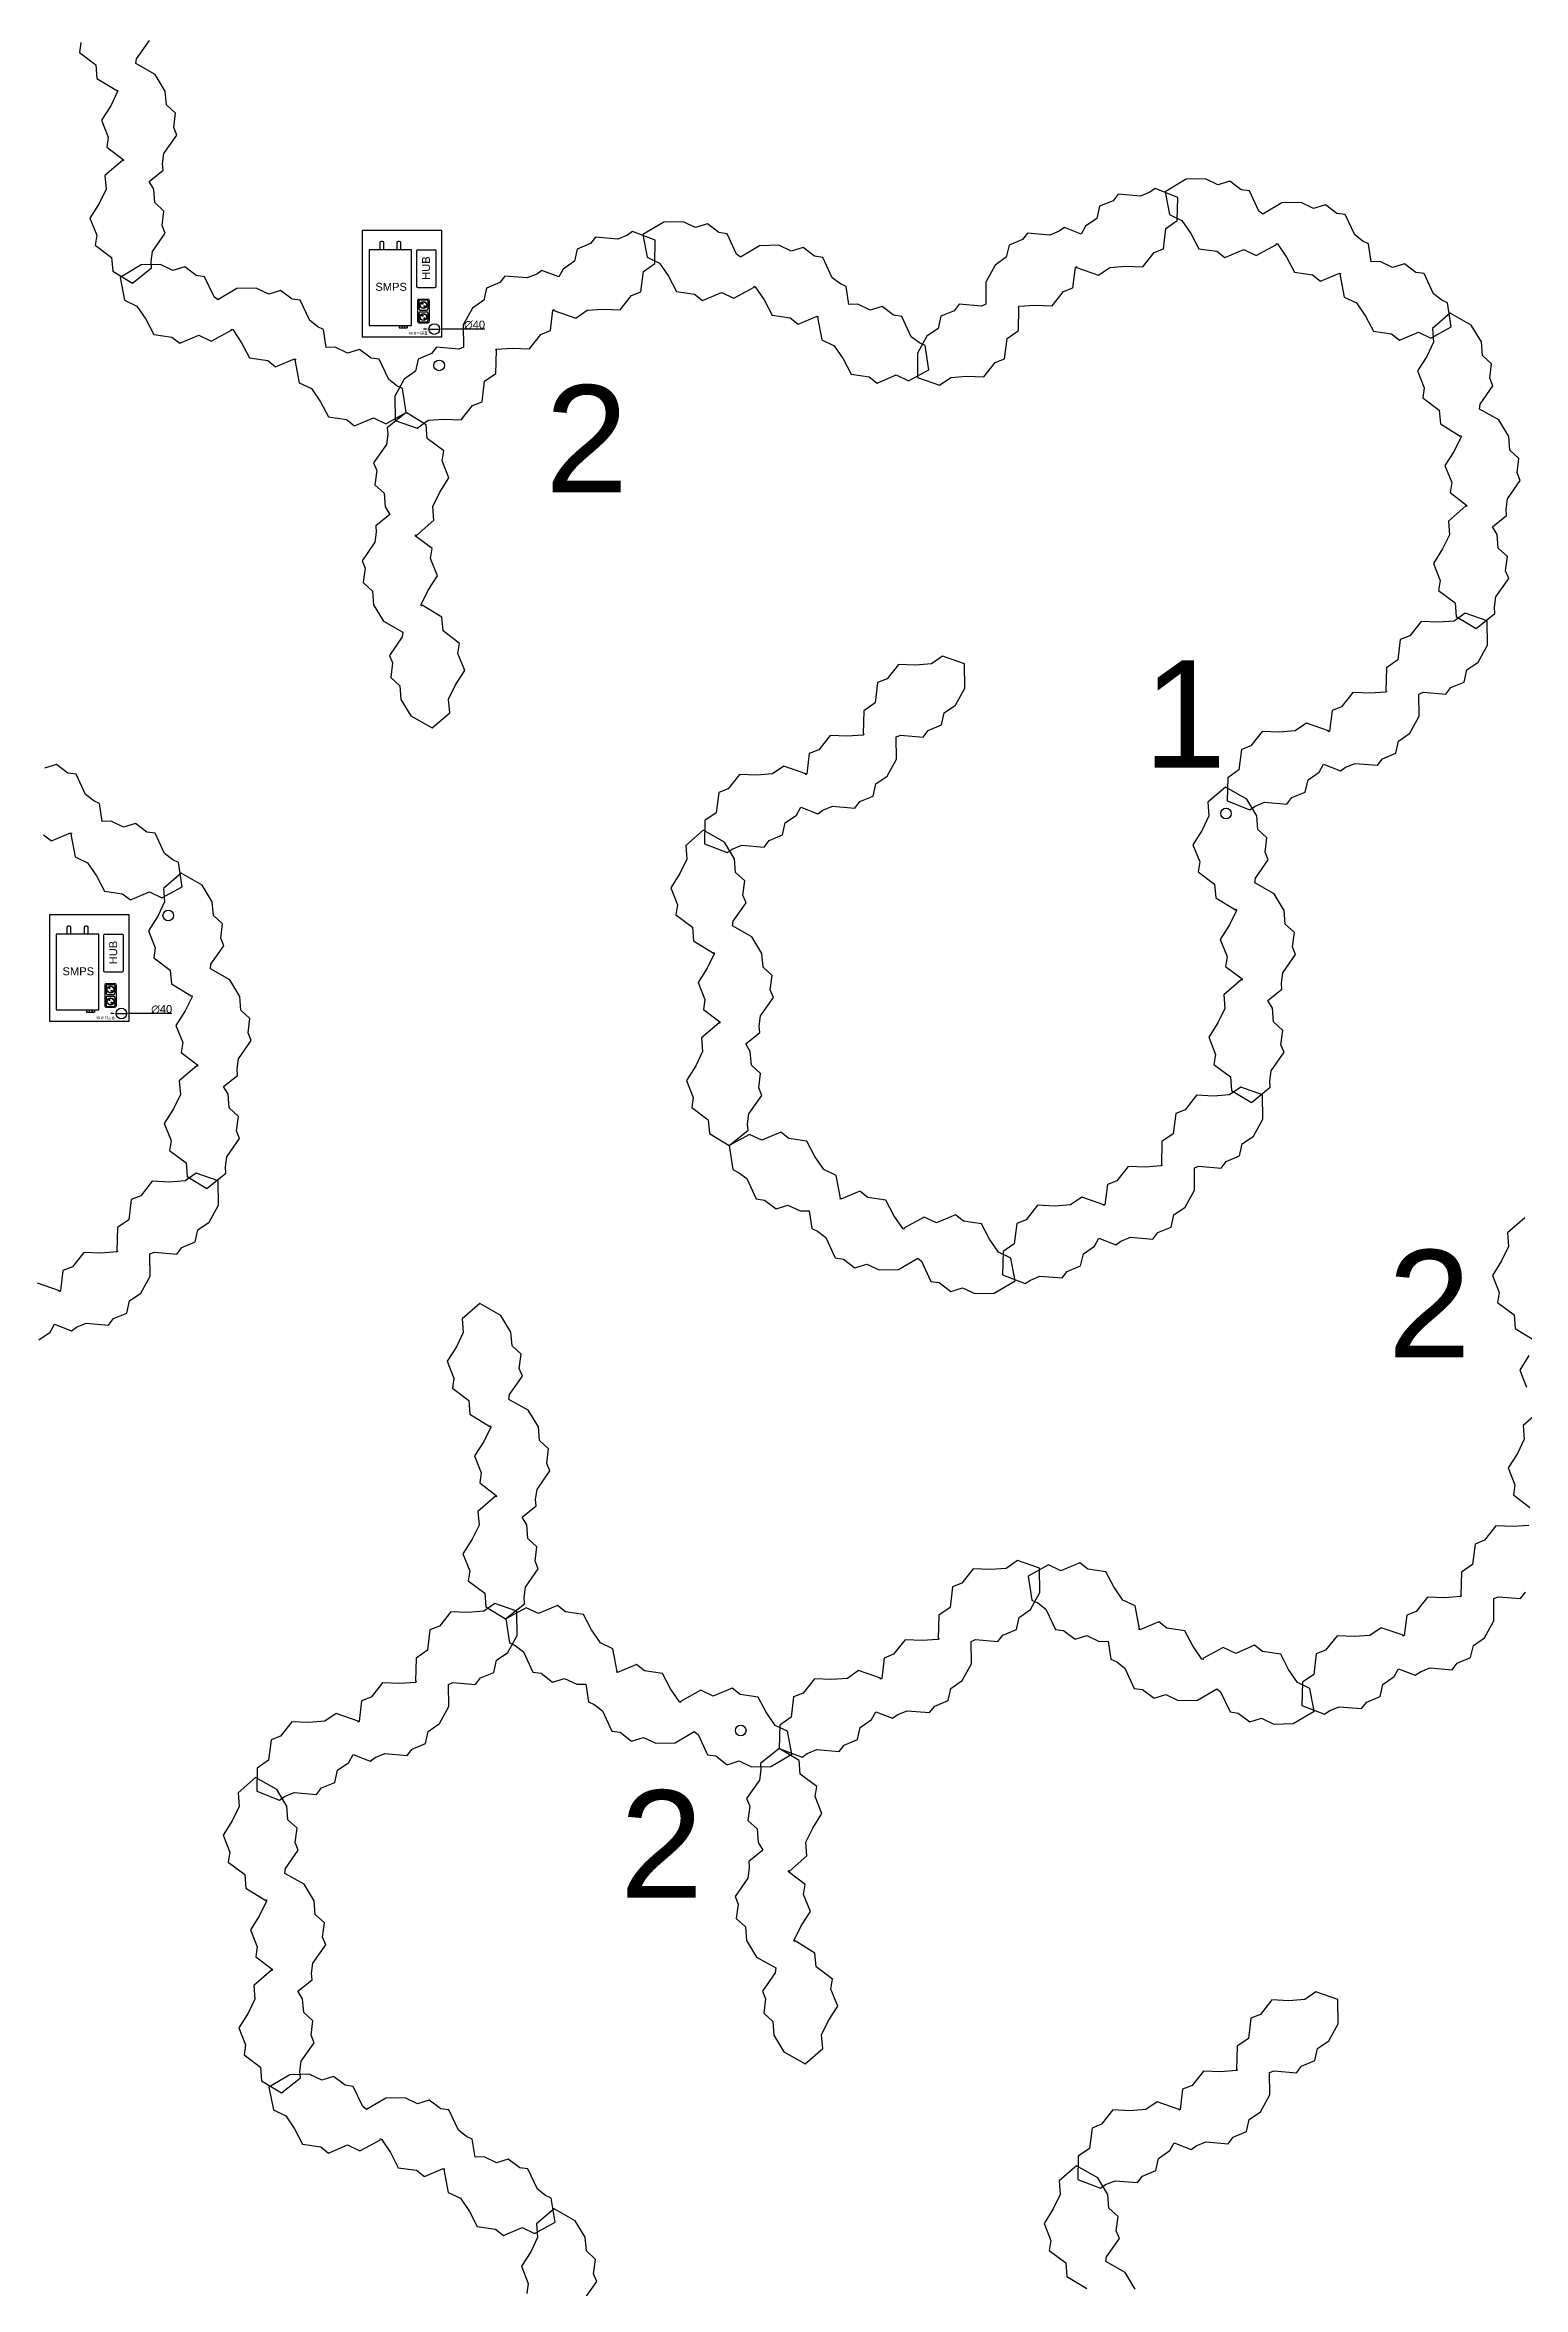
# Model space of a CAD drawing. Header units: millimetres. Extents: x -9372 to 300256, y -58520 to 166772.
# Drawn here: x 8180 to 13747, y 52110 to 60554 of the extents above; entities that cross this region are included whole.
import ezdxf

# ---------------------------------------------------------------- set-up
doc = ezdxf.new("R2010")
doc.units = ezdxf.units.MM
for name, color, linetype in [('Cont_02', 7, 'Continuous'), ('Cont_04', 7, 'Continuous'), ('Cont_05', 7, 'Continuous'), ('SMPS 박스', 7, 'Continuous'), ('타공홀', 1, 'Continuous')]:
    doc.layers.add(name, color=color, linetype=linetype)
doc.styles.get("Standard").update_dxf_attribs({"font": 'ARIAL.TTF'})
doc.dimstyles.new('ARTware', dxfattribs={"dimtxt": 30, "dimasz": 10, "dimexe": 1.25, "dimexo": 10, "dimtad": 1, "dimtxsty": 'Standard', "dimcen": 2.5, "dimclrt": 1, "dimadec": 0, "dimazin": 0, "dimtfac": 1, "dimtmove": 0, "dimatfit": 3, "dimfxl": 1, "dimarcsym": 0})

# ---------------------------------------------------------------- blocks, each defined once
blk = doc.blocks.new('*D6')
at = {"layer": 'Defpoints', "color": 0}
for p in [(-626.1, 14915.9), (-586.1, 14915.9)]:
    blk.add_point(p, dxfattribs=at)
at = {"layer": 'SMPS 박스', "color": 0, "lineweight": -2}
for p, q in [((-636.1, 14915.9), (-646.1, 14915.9)), ((-626.1, 14915.9), (-586.1, 14915.9)), ((-415.6, 14915.8), (-576.1, 14915.9))]:
    blk.add_line(p, q, dxfattribs=at)
at = {"layer": 'SMPS 박스', "color": 0}
for points in [[(-636.1, 14917.5), (-636.1, 14914.2), (-626.1, 14915.9)], [(-576.1, 14917.5), (-576.1, 14914.2), (-586.1, 14915.9)]]:
    blk.add_solid(points, dxfattribs=at)
at = {"layer": 'SMPS 박스', "color": 1, "insert": (-454.3, 14931.7), "char_height": 30, "attachment_point": 5, "rotation": 359.97452}
blk.add_mtext('∅40', dxfattribs=at)
blk = doc.blocks.new('SMPS 박스')
at = {"layer": 'SMPS 박스'}
for p, q in [((-673.286, 15209.107), (-673.286, 15077.259)), ((-668.286, 15214.107), (-603.459, 15214.107)), ((-598.459, 15077.259), (-598.459, 15209.107)), ((-668.286, 15072.259), (-603.459, 15072.259)), ((-668.588, 15023.482), (-668.588, 14944.543)), ((-663.588, 15028.482), (-630.403, 15028.482)), ((-663.588, 15020.482), (-663.588, 14992.013)), ((-663.588, 14976.013), (-663.588, 14947.543)), ((-658.588, 15025.482), (-635.403, 15025.482)), ((-658.588, 14987.013), (-635.403, 14987.013)), ((-658.588, 14981.013), (-635.403, 14981.013)), ((-630.403, 15020.482), (-630.403, 14992.013)), ((-630.403, 14976.013), (-630.403, 14947.543)), ((-625.403, 15023.482), (-625.403, 14944.543)), ((-737.842, 14929.539), (-737.842, 14920.447)), ((-737.842, 14929.539), (-707.842, 14929.539)), ((-737.842, 14920.447), (-707.842, 14920.447)), ((-727.842, 14929.539), (-727.842, 14920.447)), ((-717.842, 14929.539), (-717.842, 14920.447)), ((-707.842, 14929.539), (-707.842, 14920.447)), ((-663.588, 14939.543), (-630.403, 14939.543)), ((-658.588, 14942.543), (-635.403, 14942.543))]:
    blk.add_line(p, q, dxfattribs=at)
for points in [[(-877.107, 15287.055), (-877.107, 14887.055), (-577.107, 14887.055), (-577.107, 15287.055)], [(-851.49, 15214.539), (-851.49, 14929.539), (-691.49, 14929.539), (-691.49, 15214.539)]]:
    blk.add_lwpolyline(points, close=True, dxfattribs=at)
for points in [[(-804.954, 15246.593), (-802.478, 15246.593, -0.41421356), (-797.478, 15241.593), (-797.478, 15214.539), (-809.954, 15214.539), (-809.954, 15241.593, -0.41421356)], [(-737.724, 15246.593, -0.41421356), (-732.724, 15241.593), (-732.724, 15214.539), (-745.2, 15214.539), (-745.2, 15241.593, -0.41421356), (-740.2, 15246.593)]]:
    blk.add_lwpolyline(points, format="xyb", close=True, dxfattribs=at)
for centre, radius in [((-646.995, 15006.247), 13.266), ((-646.995, 14961.162), 13.266), ((-646.995, 15006.247), 12.266), ((-646.995, 14961.162), 12.266), ((-650.719, 15011.255), 2.279), ((-650.719, 14966.17), 2.279), ((-642.593, 15001.46), 2.279), ((-642.593, 14956.375), 2.279)]:
    blk.add_circle(centre, radius, dxfattribs=at)
at = {"layer": 'SMPS 박스', "color": 5}
blk.add_circle((-606.083, 14915.866), 20, dxfattribs=at)
at = {"layer": 'SMPS 박스'}
for centre, start, end in [((-668.286, 15209.107), 90, 180), ((-603.459, 15209.107), 0, 90), ((-668.286, 15077.259), 180, 270), ((-603.459, 15077.259), 270, 0), ((-663.588, 15023.482), 90, 180), ((-658.588, 15020.482), 90, 180), ((-658.588, 14992.013), 180, 270), ((-658.588, 14976.013), 90, 180), ((-658.588, 14947.543), 180, 270), ((-635.403, 15020.482), 0, 90), ((-635.403, 14992.013), 270, 0), ((-635.403, 14976.013), 0, 90), ((-635.403, 14947.543), 270, 0), ((-630.403, 15023.482), 0, 90), ((-663.588, 14944.543), 180, 270), ((-630.403, 14944.543), 270, 0)]:
    blk.add_arc(centre, 5, start, end, dxfattribs=at)
at = {"layer": 'SMPS 박스', "insert": (-652.063, 15101.222), "char_height": 30, "width": 7.09247, "attachment_point": 1, "rotation": 90}
blk.add_mtext('HUB', dxfattribs=at)
at = {"layer": 'SMPS 박스', "attachment_point": 1}
for s, insert, char_height, width in [('SMPS', (-827.79, 15089.919), 30, 7.09247), ('L', (-733.529, 14926.015), 2.5, 7.09247), ('N', (-723.529, 14926.015), 2.5, 7.09247), ('FG', (-714.981, 14926.015), 2.5, 7.09247), ('{\\C5;40 \\fISOCPEUR|b0|i0|c0|p34;%%C\\fArial|b0|i0|c0|p34; \\fGulim|b0|i0|c129|p50;타공홀}', (-702.386, 14904.943), 10, 131.77072)]:
    blk.add_mtext(s, dxfattribs=dict(at, insert=insert, char_height=char_height, width=width))
at = {"layer": 'SMPS 박스'}
dim = blk.add_diameter_dim_2p(p1=(-626.083, 14915.875), p2=(-586.083, 14915.857), dimstyle='ARTware', dxfattribs=at)
dim.commit()
dim.dimension.update_dxf_attribs({"geometry": '*D6', "text_midpoint": (-454.277, 14915.798), "dimtype": 131})

msp = doc.modelspace()

# ---------------------------------------------------------------- linework, layer by layer
at = {"layer": 'Cont_02', "color": 15}
for points in [[(9780, 54807.2), (9774.3, 54769.5), (9836.2, 54722.9), (9840.4, 54671.5), (9915.1, 54625.9), (9986.4, 54683.5), (9984.5, 54707.1), (9989.7, 54745.5), (10038, 54814.8), (10026.2, 54843.5), (10033.2, 54897.6), (9998.9, 54929.3), (9994.7, 54980.7), (9977.2, 55009.5), (10030.1, 55052.1), (10028.2, 55075.8), (10033.3, 55114.1), (10081.7, 55183.5), (10069.9, 55212.1), (10076.9, 55266.3), (10042.5, 55297.9), (10038.3, 55349.3), (10000.6, 55411.7), (9927.7, 55453), (9930.1, 55470.7), (9978.5, 55540.1), (9966.7, 55568.7), (9973.7, 55622.9), (9939.3, 55654.5), (9935.1, 55705.9), (9897.4, 55768.3), (9817.6, 55813.5), (9751.3, 55756.3), (9755.6, 55705), (9729.6, 55651.1), (9694.9, 55596.5), (9720.4, 55532.5), (9714.7, 55494.7), (9776.6, 55448.1), (9780.9, 55396.7), (9855.5, 55351.1), (9858.3, 55353.4), (9858.8, 55348.4), (9832.8, 55294.5), (9798.1, 55240), (9823.6, 55175.9), (9817.9, 55138.1), (9879.8, 55091.5), (9880.3, 55086.5), (9877.1, 55088.3), (9810.9, 55031.1), (9815.1, 54979.7), (9789.1, 54925.9), (9754.4, 54871.3)], [(10140.4, 54652.8), (10110.6, 54676.6), (10039.2, 54646.3), (9992.6, 54668.4), (9915.8, 54626.5), (9930, 54535.9), (9951.4, 54525.7), (9982.1, 54502.1), (10018, 54425.6), (10048.7, 54421.4), (10092.1, 54388.3), (10136.6, 54402.2), (10183.2, 54380.2), (10216.9, 54380.9), (10227.4, 54313.8), (10248.9, 54303.6), (10279.5, 54280), (10315.4, 54203.4), (10346.1, 54199.3), (10389.5, 54166.2), (10434.1, 54180.1), (10480.7, 54158.1), (10553.6, 54159.5), (10625.7, 54202), (10639.9, 54191.1), (10675.8, 54114.5), (10706.5, 54110.4), (10749.9, 54077.3), (10794.5, 54091.2), (10841.1, 54069.1), (10914, 54070.6), (10993.1, 54117.1), (10976.7, 54203.1), (10930.1, 54225.1), (10896.4, 54274.5), (10866.5, 54331.8), (10798.3, 54341.8), (10768.4, 54365.6), (10697.1, 54335.3), (10650.5, 54357.3), (10573.7, 54315.5), (10574.2, 54311.9), (10569.7, 54314), (10536, 54363.4), (10506.1, 54420.8), (10437.8, 54430.7), (10408, 54454.5), (10336.7, 54424.2), (10332.1, 54426.4), (10335.2, 54428.2), (10318.8, 54514.1), (10272.2, 54536.2), (10238.6, 54585.6), (10208.7, 54642.9)], [(11080.8, 53957.4), (11086.5, 53995.2), (11024.6, 54041.8), (11020.4, 54093.2), (10945.7, 54138.8), (10874.3, 54081.2), (10876.3, 54057.6), (10871.1, 54019.2), (10822.8, 53949.8), (10834.5, 53921.2), (10827.5, 53867.1), (10861.9, 53835.4), (10866.1, 53784), (10883.5, 53755.2), (10830.7, 53712.6), (10832.6, 53688.9), (10827.5, 53650.5), (10779.1, 53581.2), (10790.9, 53552.6), (10783.9, 53498.4), (10818.2, 53466.8), (10822.4, 53415.4), (10860.2, 53352.9), (10933, 53311.7), (10930.7, 53294), (10882.3, 53224.6), (10894.1, 53196), (10887.1, 53141.8), (10921.4, 53110.2), (10925.6, 53058.8), (10963.4, 52996.4), (11043.2, 52951.2), (11109.4, 53008.3), (11105.2, 53059.7), (11131.2, 53113.6), (11165.9, 53168.1), (11140.4, 53232.2), (11146, 53270), (11084.1, 53316.6), (11079.9, 53368), (11005.3, 53413.6), (11002.4, 53411.3), (11002, 53416.3), (11028, 53470.2), (11062.7, 53524.7), (11037.2, 53588.8), (11042.8, 53626.5), (10980.9, 53673.2), (10980.5, 53678.2), (10983.7, 53676.4), (11049.9, 53733.6), (11045.7, 53784.9), (11071.6, 53838.8), (11106.3, 53893.4)]]:
    msp.add_lwpolyline(points, close=True, dxfattribs=at)
at = {"layer": 'Cont_02', "color": 16}
msp.add_lwpolyline([(13768.5, 54978), (13708.9, 54973.6), (13644.2, 54976.4), (13601.5, 54922.2), (13566, 54908.3), (13556.6, 54831.3), (13514.2, 54802), (13512, 54714.6), (13515.4, 54713.3), (13511.3, 54710.4), (13451.6, 54705.9), (13387, 54708.7), (13344.3, 54654.6), (13308.8, 54640.6), (13299.3, 54563.7), (13295.2, 54560.8), (13295.2, 54564.4), (13212.6, 54593.2), (13170.2, 54563.9), (13110.6, 54559.4), (13046, 54562.2), (13003.2, 54508.1), (12967.7, 54494.1), (12958.3, 54417.2), (12915.9, 54387.8), (12913.7, 54300.4), (12999.3, 54267.3), (13018.8, 54280.8), (13054.6, 54295.6), (13138.8, 54288.4), (13157.8, 54312.9), (13208.1, 54333.9), (13218.4, 54379.5), (13260.8, 54408.8), (13277, 54438.3), (13340.4, 54413.9), (13359.9, 54427.4), (13395.7, 54442.1), (13479.9, 54434.9), (13498.8, 54459.4), (13549.2, 54480.4), (13559.5, 54526), (13601.8, 54555.3), (13637, 54619.2), (13636.3, 54702.9), (13652.9, 54709.8), (13737.1, 54702.6), (13756, 54727.1)], dxfattribs=at)
for points in [[(11035.3, 54346.4), (10999.7, 54332.5), (10990.3, 54255.6), (10947.9, 54226.2), (10945.8, 54138.8), (11031.3, 54105.7), (11050.8, 54119.2), (11086.6, 54134), (11170.9, 54126.8), (11189.8, 54151.3), (11240.2, 54172.3), (11250.4, 54217.9), (11292.8, 54247.2), (11309, 54276.7), (11372.4, 54252.3), (11391.9, 54265.8), (11427.7, 54280.5), (11511.9, 54273.3), (11530.9, 54297.8), (11581.2, 54318.8), (11591.5, 54364.4), (11633.9, 54393.7), (11669.1, 54457.6), (11668.3, 54541.3), (11684.9, 54548.2), (11769.2, 54541), (11788.1, 54565.5), (11838.5, 54586.5), (11848.7, 54632.1), (11891.1, 54661.4), (11926.3, 54725.3), (11925.5, 54817), (11842.9, 54845.8), (11800.5, 54816.4), (11740.9, 54812), (11676.3, 54814.8), (11633.5, 54760.6), (11598, 54746.7), (11588.6, 54669.7), (11546.2, 54640.4), (11544, 54553), (11547.4, 54551.6), (11543.3, 54548.8), (11483.7, 54544.3), (11419.1, 54547.1), (11376.3, 54493), (11340.8, 54479), (11331.4, 54402.1), (11327.2, 54399.2), (11327.2, 54402.8), (11244.6, 54431.6), (11202.2, 54402.3), (11142.6, 54397.8), (11078, 54400.6)], [(12107.7, 54814), (12077.9, 54837.8), (12006.5, 54807.5), (11959.9, 54829.5), (11883.1, 54787.7), (11897.3, 54697.1), (11918.7, 54686.9), (11949.4, 54663.3), (11985.3, 54586.7), (12016, 54582.6), (12059.4, 54549.5), (12103.9, 54563.4), (12150.5, 54541.4), (12184.2, 54542), (12194.7, 54474.9), (12216.2, 54464.8), (12246.8, 54441.1), (12282.7, 54364.6), (12313.4, 54360.5), (12356.8, 54327.4), (12401.4, 54341.3), (12448, 54319.2), (12520.9, 54320.7), (12593, 54363.2), (12607.2, 54352.2), (12643.1, 54275.7), (12673.8, 54271.6), (12717.2, 54238.4), (12761.8, 54252.3), (12808.4, 54230.3), (12881.3, 54231.8), (12960.4, 54278.3), (12944, 54364.2), (12897.4, 54386.3), (12863.7, 54435.7), (12833.8, 54493), (12765.5, 54503), (12735.7, 54526.8), (12664.4, 54496.5), (12617.8, 54518.5), (12540.9, 54476.6), (12541.5, 54473), (12536.9, 54475.2), (12503.3, 54524.6), (12473.4, 54581.9), (12405.1, 54591.9), (12375.3, 54615.7), (12303.9, 54585.4), (12299.4, 54587.5), (12302.5, 54589.4), (12286.1, 54675.3), (12239.5, 54697.3), (12205.9, 54746.7), (12176, 54804.1)]]:
    msp.add_lwpolyline(points, close=True, dxfattribs=at)
at = {"layer": 'Cont_02', "color": 14}
for points in [[(9067.2, 54184.9), (9031.7, 54170.9), (9022.2, 54094), (8979.9, 54064.6), (8977.7, 53977.2), (9063.3, 53944.2), (9082.8, 53957.7), (9118.6, 53972.4), (9202.8, 53965.2), (9221.7, 53989.7), (9272.1, 54010.7), (9282.4, 54056.3), (9324.8, 54085.6), (9341, 54115.1), (9404.4, 54090.7), (9423.9, 54104.2), (9459.7, 54118.9), (9543.9, 54111.7), (9562.8, 54136.2), (9613.2, 54157.2), (9623.4, 54202.8), (9665.8, 54232.1), (9701, 54296.1), (9700.3, 54379.8), (9716.9, 54386.6), (9801.1, 54379.4), (9820, 54403.9), (9870.4, 54424.9), (9880.7, 54470.5), (9923, 54499.8), (9958.2, 54563.7), (9957.4, 54655.4), (9874.8, 54684.2), (9832.5, 54654.9), (9772.8, 54650.4), (9708.2, 54653.2), (9665.5, 54599), (9630, 54585.1), (9620.5, 54508.2), (9578.2, 54478.8), (9576, 54391.4), (9579.4, 54390.1), (9575.2, 54387.2), (9515.6, 54382.8), (9451, 54385.5), (9408.3, 54331.4), (9372.8, 54317.4), (9363.3, 54240.5), (9359.2, 54237.6), (9359.2, 54241.3), (9276.5, 54270), (9234.2, 54240.7), (9174.5, 54236.2), (9109.9, 54239)], [(8935.9, 53022.3), (8930.2, 52984.6), (8992.1, 52937.9), (8996.3, 52886.6), (9071, 52841), (9142.4, 52898.5), (9140.4, 52922.2), (9145.6, 52960.6), (9193.9, 53029.9), (9182.2, 53058.6), (9189.2, 53112.7), (9154.8, 53144.4), (9150.6, 53195.7), (9133.2, 53224.6), (9186, 53267.2), (9184.1, 53290.8), (9189.2, 53329.2), (9237.6, 53398.6), (9225.8, 53427.2), (9232.8, 53481.3), (9198.5, 53513), (9194.3, 53564.4), (9156.5, 53626.8), (9083.7, 53668), (9086.1, 53685.8), (9134.4, 53755.1), (9122.6, 53783.8), (9129.6, 53837.9), (9095.3, 53869.6), (9091.1, 53921), (9053.3, 53983.4), (8973.5, 54028.6), (8907.3, 53971.4), (8911.5, 53920), (8885.5, 53866.2), (8850.8, 53811.6), (8876.4, 53747.5), (8870.7, 53709.8), (8932.6, 53663.2), (8936.8, 53611.8), (9011.5, 53566.2), (9014.3, 53568.5), (9014.7, 53563.4), (8988.7, 53509.6), (8954, 53455), (8979.6, 53391), (8973.9, 53353.2), (9035.8, 53306.6), (9036.2, 53301.6), (9033, 53303.3), (8966.8, 53246.2), (8971, 53194.8), (8945.1, 53141), (8910.4, 53086.4)], [(9876.6, 52327.6), (9906.5, 52303.8), (9977.8, 52334.1), (10024.4, 52312), (10101.2, 52353.9), (10087, 52444.5), (10065.6, 52454.7), (10034.9, 52478.3), (9999.1, 52554.9), (9968.4, 52559), (9925, 52592.1), (9880.4, 52578.2), (9833.8, 52600.2), (9800.1, 52599.6), (9789.6, 52666.6), (9768.2, 52676.8), (9737.5, 52700.4), (9701.6, 52777), (9670.9, 52781.1), (9627.5, 52814.2), (9583, 52800.3), (9536.4, 52822.4), (9463.4, 52820.9), (9391.3, 52778.4), (9377.1, 52789.4), (9341.2, 52865.9), (9310.5, 52870), (9267.1, 52903.1), (9222.5, 52889.2), (9175.9, 52911.3), (9103, 52909.8), (9024, 52863.3), (9040.4, 52777.3), (9087, 52755.3), (9120.6, 52705.9), (9150.5, 52648.6), (9218.8, 52638.6), (9248.6, 52614.8), (9320, 52645.1), (9366.6, 52623.1), (9443.4, 52665), (9442.8, 52668.5), (9447.4, 52666.4), (9481, 52617), (9510.9, 52559.6), (9579.2, 52549.7), (9609, 52525.9), (9680.4, 52556.2), (9684.9, 52554.1), (9681.8, 52552.2), (9698.2, 52466.3), (9744.8, 52444.3), (9778.5, 52394.8), (9808.4, 52337.5)]]:
    msp.add_lwpolyline(points, close=True, dxfattribs=at)
at = {"layer": 'Cont_02', "color": 13}
msp.add_lwpolyline([(12159.1, 52722.9), (12123.6, 52708.9), (12114.2, 52632), (12071.8, 52602.7), (12069.6, 52515.2), (12155.2, 52482.2), (12174.7, 52495.7), (12210.5, 52510.4), (12294.8, 52503.2), (12313.7, 52527.8), (12364.1, 52548.8), (12374.3, 52594.3), (12416.7, 52623.7), (12432.9, 52653.2), (12496.3, 52628.7), (12515.8, 52642.2), (12551.6, 52656.9), (12635.8, 52649.7), (12654.7, 52674.3), (12705.1, 52695.3), (12715.4, 52740.8), (12757.8, 52770.2), (12793, 52834.1), (12792.2, 52917.8), (12808.8, 52924.6), (12893, 52917.4), (12912, 52941.9), (12962.3, 52962.9), (12972.6, 53008.5), (13015, 53037.9), (13050.2, 53101.8), (13049.4, 53193.5), (12966.8, 53222.2), (12924.4, 53192.9), (12864.8, 53188.5), (12800.2, 53191.2), (12757.4, 53137.1), (12721.9, 53123.1), (12712.5, 53046.2), (12670.1, 53016.9), (12667.9, 52929.4), (12671.3, 52928.1), (12667.2, 52925.2), (12607.6, 52920.8), (12543, 52923.6), (12500.2, 52869.4), (12464.7, 52855.5), (12455.3, 52778.5), (12451.1, 52775.7), (12451.1, 52779.3), (12368.5, 52808.1), (12326.1, 52778.7), (12266.5, 52774.3), (12201.9, 52777)], close=True, dxfattribs=at)
msp.add_lwpolyline([(12286.2, 52102.4), (12248.4, 52164.9), (12175.6, 52206.1), (12178, 52223.9), (12226.3, 52293.2), (12214.5, 52321.8), (12221.5, 52376), (12187.2, 52407.6), (12183, 52459), (12145.2, 52521.5), (12065.4, 52566.6), (11999.2, 52509.5), (12003.4, 52458.1), (11977.4, 52404.2), (11942.7, 52349.7), (11968.3, 52285.6), (11962.6, 52247.9), (12024.5, 52201.2), (12028.7, 52149.8), (12103.4, 52104.2)], dxfattribs=at)
at = {"layer": 'Cont_02', "color": 14}
msp.add_lwpolyline([(10210, 52062.3), (10258.3, 52131.6), (10246.6, 52160.2), (10253.6, 52214.4), (10219.2, 52246), (10215, 52297.4), (10177.3, 52359.9), (10097.4, 52405), (10031.2, 52347.9), (10035.4, 52296.5), (10009.5, 52242.6), (9974.8, 52188.1), (10000.3, 52124), (9994.6, 52086.3)], dxfattribs=at)
at = {"layer": 'Cont_04', "color": 29}
msp.add_lwpolyline([(8315.7, 60562.8), (8310.1, 60525.1), (8372, 60478.5), (8376.2, 60427.1), (8450.8, 60381.5), (8453.7, 60383.8), (8454.1, 60378.8), (8428.1, 60324.9), (8393.4, 60270.3), (8418.9, 60206.3), (8413.3, 60168.5), (8475.2, 60121.9), (8475.6, 60116.9), (8472.4, 60118.6), (8406.2, 60061.5), (8410.4, 60010.1), (8384.5, 59956.3), (8349.8, 59901.7), (8375.3, 59837.6), (8369.6, 59799.9), (8431.5, 59753.2), (8435.7, 59701.9), (8510.4, 59656.3), (8581.8, 59713.9), (8579.8, 59737.5), (8585, 59775.9), (8633.3, 59845.2), (8621.6, 59873.9), (8628.5, 59928), (8594.2, 59959.7), (8590, 60011), (8572.6, 60039.9), (8625.4, 60082.5), (8623.5, 60106.1), (8628.6, 60144.5), (8677, 60213.9), (8665.2, 60242.5), (8672.2, 60296.7), (8637.9, 60328.3), (8633.6, 60379.7), (8595.9, 60442.1), (8523.1, 60483.3), (8525.4, 60501.1), (8573.8, 60570.5)], dxfattribs=at)
at = {"layer": 'Cont_04', "color": 28}
for points in [[(13251.6, 59465.3), (13281.4, 59441.5), (13352.8, 59471.8), (13399.4, 59449.8), (13476.2, 59491.7), (13462, 59582.3), (13440.5, 59592.4), (13409.9, 59616.1), (13374, 59692.6), (13343.3, 59696.7), (13299.9, 59729.8), (13255.3, 59715.9), (13208.7, 59738), (13175.1, 59737.3), (13164.6, 59804.4), (13143.1, 59814.5), (13112.5, 59838.2), (13076.6, 59914.7), (13045.9, 59918.9), (13002.5, 59952), (12957.9, 59938.1), (12911.3, 59960.1), (12838.4, 59958.6), (12766.2, 59916.2), (12752, 59927.1), (12716.2, 60003.6), (12685.5, 60007.8), (12642.1, 60040.9), (12597.5, 60027), (12550.9, 60049), (12477.9, 60047.6), (12398.9, 60001), (12415.3, 59915.1), (12461.9, 59893), (12495.6, 59843.6), (12525.5, 59786.3), (12593.7, 59776.4), (12623.6, 59752.6), (12694.9, 59782.9), (12741.5, 59760.8), (12818.3, 59802.7), (12817.8, 59806.3), (12822.3, 59804.1), (12856, 59754.7), (12885.9, 59697.4), (12954.1, 59687.5), (12984, 59663.7), (13055.3, 59694), (13059.9, 59691.8), (13056.8, 59690), (13073.2, 59604), (13119.8, 59582), (13153.4, 59532.6), (13183.3, 59475.3)], [(12356.9, 59771.8), (12392.4, 59785.7), (12401.8, 59862.7), (12444.2, 59892), (12446.4, 59979.4), (12360.8, 60012.5), (12341.3, 59999), (12305.5, 59984.2), (12221.3, 59991.4), (12202.4, 59966.9), (12152, 59945.9), (12141.7, 59900.3), (12099.3, 59871), (12083.1, 59841.5), (12019.7, 59866), (12000.2, 59852.5), (11964.4, 59837.7), (11880.2, 59844.9), (11861.3, 59820.4), (11810.9, 59799.4), (11800.6, 59753.8), (11758.3, 59724.5), (11723.1, 59660.6), (11723.8, 59576.9), (11707.2, 59570.1), (11623, 59577.3), (11604.1, 59552.7), (11553.7, 59531.7), (11543.4, 59486.2), (11501.1, 59456.8), (11465.9, 59392.9), (11466.6, 59301.2), (11549.3, 59272.4), (11591.6, 59301.8), (11651.3, 59306.2), (11715.9, 59303.5), (11758.6, 59357.6), (11794.1, 59371.5), (11803.6, 59448.5), (11845.9, 59477.8), (11848.1, 59565.3), (11844.7, 59566.6), (11848.9, 59569.4), (11908.5, 59573.9), (11973.1, 59571.1), (12015.8, 59625.3), (12051.3, 59639.2), (12060.8, 59716.1), (12064.9, 59719), (12064.9, 59715.4), (12147.6, 59686.6), (12189.9, 59716), (12249.6, 59720.4), (12314.2, 59717.6)], [(11284.4, 59304.2), (11314.3, 59280.4), (11385.6, 59310.7), (11432.2, 59288.7), (11509, 59330.5), (11494.9, 59421.2), (11473.4, 59431.3), (11442.7, 59454.9), (11406.9, 59531.5), (11376.2, 59535.6), (11332.8, 59568.7), (11288.2, 59554.8), (11241.6, 59576.9), (11207.9, 59576.2), (11197.4, 59643.3), (11176, 59653.4), (11145.3, 59677.1), (11109.4, 59753.6), (11078.7, 59757.7), (11035.4, 59790.9), (10990.8, 59777), (10944.2, 59799), (10871.2, 59797.5), (10799.1, 59755), (10784.9, 59766), (10749, 59842.5), (10718.3, 59846.7), (10674.9, 59879.8), (10630.4, 59865.9), (10583.8, 59887.9), (10510.8, 59886.4), (10431.8, 59839.9), (10448.2, 59754), (10494.8, 59731.9), (10528.4, 59682.5), (10558.3, 59625.2), (10626.6, 59615.3), (10656.4, 59591.5), (10727.8, 59621.8), (10774.4, 59599.7), (10851.2, 59641.6), (10850.6, 59645.2), (10855.2, 59643), (10888.8, 59593.6), (10918.8, 59536.3), (10987, 59526.3), (11016.8, 59502.5), (11088.2, 59532.8), (11092.7, 59530.7), (11089.6, 59528.8), (11106, 59442.9), (11152.6, 59420.9), (11186.3, 59371.5), (11216.2, 59314.1)], [(10389.1, 59610.2), (10424.6, 59624.1), (10434, 59701), (10476.4, 59730.4), (10478.6, 59817.8), (10393, 59850.9), (10373.5, 59837.4), (10337.7, 59822.6), (10253.5, 59829.8), (10234.5, 59805.3), (10184.2, 59784.3), (10173.9, 59738.7), (10131.5, 59709.4), (10115.3, 59679.9), (10051.9, 59704.3), (10032.4, 59690.8), (9996.6, 59676.1), (9912.4, 59683.3), (9893.5, 59658.8), (9843.1, 59637.8), (9832.8, 59592.2), (9790.4, 59562.9), (9755.2, 59499), (9756, 59415.3), (9739.4, 59408.4), (9655.2, 59415.6), (9636.2, 59391.1), (9585.9, 59370.1), (9575.6, 59324.5), (9533.2, 59295.2), (9498, 59231.3), (9498.8, 59139.6), (9581.4, 59110.8), (9623.8, 59140.2), (9683.4, 59144.6), (9748, 59141.8), (9790.8, 59196), (9826.3, 59209.9), (9835.7, 59286.9), (9878.1, 59316.2), (9880.3, 59403.6), (9876.9, 59405), (9881, 59407.8), (9940.6, 59412.3), (10005.3, 59409.5), (10048, 59463.6), (10083.5, 59477.6), (10092.9, 59554.5), (10097.1, 59557.4), (10097.1, 59553.8), (10179.7, 59525), (10222.1, 59554.3), (10281.7, 59558.8), (10346.3, 59556)], [(13434.4, 58536.8), (13428.7, 58499), (13490.6, 58452.4), (13494.8, 58401), (13569.5, 58355.4), (13640.8, 58413), (13638.9, 58436.7), (13644.1, 58475), (13692.4, 58544.4), (13680.6, 58573), (13687.6, 58627.2), (13653.3, 58658.8), (13649.1, 58710.2), (13631.6, 58739), (13684.5, 58781.7), (13682.6, 58805.3), (13687.7, 58843.7), (13736.1, 58913), (13724.3, 58941.7), (13731.3, 58995.8), (13696.9, 59027.5), (13692.7, 59078.8), (13655, 59141.3), (13582.1, 59182.5), (13584.5, 59200.3), (13632.9, 59269.6), (13621.1, 59298.2), (13628.1, 59352.4), (13593.7, 59384), (13589.5, 59435.4), (13551.8, 59497.9), (13471.9, 59543), (13405.7, 59485.9), (13409.9, 59434.5), (13384, 59380.6), (13349.3, 59326.1), (13374.8, 59262), (13369.1, 59224.3), (13431, 59177.6), (13435.3, 59126.2), (13509.9, 59080.7), (13512.7, 59082.9), (13513.1, 59077.9), (13487.2, 59024.1), (13452.5, 58969.5), (13478, 58905.4), (13472.3, 58867.7), (13534.2, 58821), (13534.7, 58816), (13531.5, 58817.8), (13465.3, 58760.6), (13469.5, 58709.3), (13443.5, 58655.4), (13408.8, 58600.8)], [(9676.1, 58987.6), (9681.8, 59025.4), (9619.9, 59072), (9615.7, 59123.4), (9541, 59169), (9469.6, 59111.4), (9471.6, 59087.7), (9466.4, 59049.4), (9418.1, 58980), (9429.9, 58951.4), (9422.9, 58897.2), (9457.2, 58865.6), (9461.4, 58814.2), (9478.8, 58785.4), (9426, 58742.7), (9427.9, 58719.1), (9422.8, 58680.7), (9374.4, 58611.4), (9386.2, 58582.7), (9379.2, 58528.6), (9413.6, 58496.9), (9417.8, 58445.5), (9455.5, 58383.1), (9528.4, 58341.9), (9526, 58324.1), (9477.6, 58254.8), (9489.4, 58226.1), (9482.4, 58172), (9516.8, 58140.3), (9521, 58089), (9558.7, 58026.5), (9638.5, 57981.4), (9704.8, 58038.5), (9700.5, 58089.9), (9726.5, 58143.7), (9761.2, 58198.3), (9735.7, 58262.4), (9741.4, 58300.1), (9679.5, 58346.8), (9675.2, 58398.1), (9600.6, 58443.7), (9597.8, 58441.5), (9597.3, 58446.5), (9623.3, 58500.3), (9658, 58554.9), (9632.5, 58619), (9638.2, 58656.7), (9576.3, 58703.3), (9575.8, 58708.4), (9579, 58706.6), (9645.2, 58763.7), (9641, 58815.1), (9667, 58869), (9701.7, 58923.5)], [(12721.6, 57914.2), (12686.1, 57900.2), (12676.6, 57823.3), (12634.3, 57794), (12632.1, 57706.5), (12717.7, 57673.5), (12737.2, 57687), (12773, 57701.7), (12857.2, 57694.5), (12876.1, 57719), (12926.5, 57740.1), (12936.8, 57785.6), (12979.1, 57815), (12995.4, 57844.5), (13058.7, 57820), (13078.2, 57833.5), (13114.1, 57848.2), (13198.3, 57841), (13217.2, 57865.6), (13267.6, 57886.6), (13277.8, 57932.1), (13320.2, 57961.5), (13355.4, 58025.4), (13354.7, 58109.1), (13371.3, 58115.9), (13455.5, 58108.7), (13474.4, 58133.2), (13524.8, 58154.2), (13535.1, 58199.8), (13577.4, 58229.1), (13612.6, 58293.1), (13611.8, 58384.8), (13529.2, 58413.5), (13486.8, 58384.2), (13427.2, 58379.8), (13362.6, 58382.5), (13319.9, 58328.4), (13284.4, 58314.4), (13274.9, 58237.5), (13232.6, 58208.2), (13230.4, 58120.7), (13233.8, 58119.4), (13229.6, 58116.5), (13170, 58112.1), (13105.4, 58114.9), (13062.7, 58060.7), (13027.2, 58046.8), (13017.7, 57969.8), (13013.6, 57967), (13013.5, 57970.6), (12930.9, 57999.4), (12888.6, 57970), (12828.9, 57965.6), (12764.3, 57968.3)]]:
    msp.add_lwpolyline(points, close=True, dxfattribs=at)
at = {"layer": 'Cont_04', "color": 29}
msp.add_lwpolyline([(9316.4, 59142.6), (9346.3, 59118.8), (9417.6, 59149.1), (9464.2, 59127.1), (9541, 59169), (9526.9, 59259.6), (9505.4, 59269.7), (9474.7, 59293.4), (9438.9, 59369.9), (9408.2, 59374), (9364.8, 59407.2), (9320.2, 59393.2), (9273.6, 59415.3), (9239.9, 59414.6), (9229.4, 59481.7), (9208, 59491.8), (9177.3, 59515.5), (9141.4, 59592), (9110.7, 59596.2), (9067.4, 59629.3), (9022.8, 59615.4), (8976.2, 59637.4), (8903.2, 59635.9), (8831.1, 59593.5), (8816.9, 59604.4), (8781, 59680.9), (8750.3, 59685.1), (8707, 59718.2), (8662.4, 59704.3), (8615.8, 59726.3), (8542.8, 59724.9), (8463.8, 59678.3), (8480.2, 59592.4), (8526.8, 59570.4), (8560.4, 59520.9), (8590.3, 59463.6), (8658.6, 59453.7), (8688.4, 59429.9), (8759.8, 59460.2), (8806.4, 59438.1), (8883.2, 59480), (8882.6, 59483.6), (8887.2, 59481.4), (8920.8, 59432), (8950.8, 59374.7), (9019, 59364.8), (9048.9, 59341), (9120.2, 59371.3), (9124.8, 59369.1), (9121.6, 59367.3), (9138, 59281.3), (9184.6, 59259.3), (9218.3, 59209.9), (9248.2, 59152.6)], close=True, dxfattribs=at)
at = {"layer": 'Cont_04', "color": 27}
for points in [[(10753.2, 57752.6), (10717.7, 57738.6), (10708.3, 57661.7), (10665.9, 57632.4), (10663.7, 57544.9), (10749.3, 57511.9), (10768.8, 57525.4), (10804.6, 57540.1), (10888.8, 57532.9), (10907.8, 57557.4), (10958.1, 57578.4), (10968.4, 57624), (11010.8, 57653.4), (11027, 57682.9), (11090.4, 57658.4), (11109.9, 57671.9), (11145.7, 57686.6), (11229.9, 57679.4), (11248.8, 57703.9), (11299.2, 57725), (11309.5, 57770.5), (11351.8, 57799.9), (11387, 57863.8), (11386.3, 57947.5), (11402.9, 57954.3), (11487.1, 57947.1), (11506, 57971.6), (11556.4, 57992.6), (11566.7, 58038.2), (11609.1, 58067.5), (11644.3, 58131.4), (11643.5, 58223.2), (11560.9, 58251.9), (11518.5, 58222.6), (11458.8, 58218.1), (11394.2, 58220.9), (11351.5, 58166.8), (11316, 58152.8), (11306.6, 58075.9), (11264.2, 58046.5), (11262, 57959.1), (11265.4, 57957.8), (11261.3, 57954.9), (11201.6, 57950.5), (11137, 57953.2), (11094.3, 57899.1), (11058.8, 57885.1), (11049.3, 57808.2), (11045.2, 57805.3), (11045.2, 57809), (10962.6, 57837.7), (10920.2, 57808.4), (10860.6, 57804), (10796, 57806.7)], [(12588.4, 56752.3), (12582.7, 56714.6), (12644.6, 56667.9), (12648.8, 56616.5), (12723.5, 56571), (12794.8, 56628.5), (12792.9, 56652.2), (12798.1, 56690.6), (12846.4, 56759.9), (12834.6, 56788.5), (12841.6, 56842.7), (12807.3, 56874.3), (12803.1, 56925.7), (12785.6, 56954.5), (12838.5, 56997.2), (12836.6, 57020.8), (12841.7, 57059.2), (12890.1, 57128.5), (12878.3, 57157.2), (12885.3, 57211.3), (12850.9, 57243), (12846.7, 57294.4), (12809, 57356.8), (12736.1, 57398), (12738.5, 57415.8), (12786.9, 57485.1), (12775.1, 57513.8), (12782.1, 57567.9), (12747.7, 57599.6), (12743.5, 57650.9), (12705.8, 57713.4), (12625.9, 57758.6), (12559.7, 57701.4), (12563.9, 57650), (12538, 57596.2), (12503.3, 57541.6), (12528.8, 57477.5), (12523.1, 57439.8), (12585, 57393.1), (12589.3, 57341.8), (12663.9, 57296.2), (12666.7, 57298.5), (12667.1, 57293.4), (12641.2, 57239.6), (12606.5, 57185), (12632, 57120.9), (12626.3, 57083.2), (12688.2, 57036.6), (12688.7, 57031.5), (12685.5, 57033.3), (12619.3, 56976.2), (12623.5, 56924.8), (12597.5, 56870.9), (12562.8, 56816.4)], [(10621.9, 56590), (10616.2, 56552.3), (10678.1, 56505.7), (10682.4, 56454.3), (10757, 56408.7), (10828.4, 56466.3), (10826.5, 56489.9), (10831.6, 56528.3), (10880, 56597.6), (10868.2, 56626.3), (10875.2, 56680.4), (10840.8, 56712.1), (10836.6, 56763.5), (10819.2, 56792.3), (10872.1, 56834.9), (10870.1, 56858.6), (10875.3, 56896.9), (10923.6, 56966.3), (10911.8, 56994.9), (10918.8, 57049.1), (10884.5, 57080.7), (10880.3, 57132.1), (10842.5, 57194.5), (10769.7, 57235.8), (10772.1, 57253.5), (10820.4, 57322.9), (10808.6, 57351.5), (10815.6, 57405.6), (10781.3, 57437.3), (10777.1, 57488.7), (10739.3, 57551.1), (10659.5, 57596.3), (10593.3, 57539.1), (10597.5, 57487.8), (10571.5, 57433.9), (10536.9, 57379.3), (10562.4, 57315.3), (10556.7, 57277.5), (10618.6, 57230.9), (10622.8, 57179.5), (10697.5, 57133.9), (10700.3, 57136.2), (10700.7, 57131.2), (10674.7, 57077.3), (10640, 57022.7), (10665.6, 56958.7), (10659.9, 56920.9), (10721.8, 56874.3), (10722.2, 56869.3), (10719.1, 56871.1), (10652.8, 56813.9), (10657.1, 56762.5), (10631.1, 56708.7), (10596.4, 56654.1)], [(11875.6, 56129.7), (11840.1, 56115.8), (11830.6, 56038.8), (11788.3, 56009.5), (11786.1, 55922), (11871.7, 55889), (11891.2, 55902.5), (11927, 55917.3), (12011.2, 55910.1), (12030.1, 55934.6), (12080.5, 55955.6), (12090.8, 56001.1), (12133.1, 56030.5), (12149.4, 56060), (12212.7, 56035.5), (12232.2, 56049), (12268.1, 56063.8), (12352.3, 56056.6), (12371.2, 56081.1), (12421.6, 56102.1), (12431.8, 56147.7), (12474.2, 56177), (12509.4, 56240.9), (12508.7, 56324.6), (12525.3, 56331.4), (12609.5, 56324.2), (12628.4, 56348.8), (12678.8, 56369.8), (12689.1, 56415.3), (12731.4, 56444.7), (12766.6, 56508.6), (12765.8, 56600.3), (12683.2, 56629.1), (12640.8, 56599.7), (12581.2, 56595.3), (12516.6, 56598), (12473.9, 56543.9), (12438.4, 56530), (12428.9, 56453), (12386.6, 56423.7), (12384.4, 56336.2), (12387.8, 56334.9), (12383.6, 56332.1), (12324, 56327.6), (12259.4, 56330.4), (12216.7, 56276.2), (12181.2, 56262.3), (12171.7, 56185.4), (12167.6, 56182.5), (12167.5, 56186.1), (12084.9, 56214.9), (12042.6, 56185.5), (11982.9, 56181.1), (11918.3, 56183.9)], [(10981.6, 56435), (10951.8, 56458.8), (10880.4, 56428.5), (10833.8, 56450.5), (10757, 56408.7), (10771.2, 56318.1), (10792.6, 56307.9), (10823.3, 56284.3), (10859.2, 56207.7), (10889.9, 56203.6), (10933.3, 56170.5), (10977.9, 56184.4), (11024.5, 56162.4), (11058.1, 56163), (11068.6, 56095.9), (11090.1, 56085.8), (11120.7, 56062.2), (11156.6, 55985.6), (11187.3, 55981.5), (11230.7, 55948.4), (11275.3, 55962.3), (11321.9, 55940.2), (11394.8, 55941.7), (11466.9, 55984.2), (11481.1, 55973.2), (11517, 55896.7), (11547.7, 55892.6), (11591.1, 55859.4), (11635.7, 55873.3), (11682.3, 55851.3), (11755.2, 55852.8), (11834.3, 55899.3), (11817.9, 55985.3), (11771.3, 56007.3), (11737.6, 56056.7), (11707.7, 56114), (11639.5, 56124), (11609.6, 56147.8), (11538.3, 56117.5), (11491.7, 56139.5), (11414.9, 56097.6), (11415.4, 56094.1), (11410.9, 56096.2), (11377.2, 56145.6), (11347.3, 56203), (11279, 56212.9), (11249.2, 56236.7), (11177.9, 56206.4), (11173.3, 56208.5), (11176.4, 56210.4), (11160, 56296.3), (11113.4, 56318.3), (11079.8, 56367.8), (11049.9, 56425.1)]]:
    msp.add_lwpolyline(points, close=True, dxfattribs=at)
at = {"layer": 'Cont_04', "color": 26}
for points in [[(8175.1, 57579.5), (8205, 57555.8), (8276.3, 57586.1), (8280.9, 57583.9), (8277.7, 57582.1), (8294.1, 57496.1), (8340.7, 57474.1), (8374.4, 57424.7), (8404.3, 57367.4), (8472.5, 57357.4), (8502.4, 57333.6), (8573.7, 57363.9), (8620.3, 57341.9), (8697.1, 57383.7), (8683, 57474.4), (8661.5, 57484.5), (8630.9, 57508.2), (8595, 57584.7), (8564.3, 57588.8), (8520.9, 57621.9), (8476.3, 57608), (8429.7, 57630.1), (8396, 57629.4), (8385.5, 57696.5), (8364.1, 57706.6), (8333.4, 57730.3), (8297.6, 57806.8), (8266.9, 57810.9), (8223.5, 57844.1), (8178.9, 57830.2)], [(8157.8, 55677.2), (8200.1, 55706.5), (8216.4, 55736), (8279.7, 55711.6), (8299.3, 55725.1), (8335.1, 55739.8), (8419.3, 55732.6), (8438.2, 55757.1), (8488.6, 55778.2), (8498.8, 55823.7), (8541.2, 55853.1), (8576.4, 55917), (8575.7, 56000.7), (8592.3, 56007.5), (8676.5, 56000.3), (8695.4, 56024.8), (8745.8, 56045.8), (8756.1, 56091.4), (8798.4, 56120.7), (8833.6, 56184.6), (8832.8, 56276.3), (8750.2, 56305.1), (8707.9, 56275.8), (8648.2, 56271.3), (8583.6, 56274.1), (8540.9, 56220), (8505.4, 56206), (8495.9, 56129.1), (8453.6, 56099.7), (8451.4, 56012.3), (8454.8, 56011), (8450.6, 56008.1), (8391, 56003.7), (8326.4, 56006.4), (8283.7, 55952.3), (8248.2, 55938.3), (8238.7, 55861.4), (8234.6, 55858.5), (8234.6, 55862.2), (8151.9, 55890.9)]]:
    msp.add_lwpolyline(points, dxfattribs=at)
msp.add_lwpolyline([(8655.4, 56428.3), (8649.7, 56390.6), (8711.6, 56344), (8715.8, 56292.6), (8790.5, 56247), (8861.8, 56304.6), (8859.9, 56328.2), (8865.1, 56366.6), (8913.4, 56436), (8901.6, 56464.6), (8908.6, 56518.7), (8874.3, 56550.4), (8870.1, 56601.8), (8852.6, 56630.6), (8905.5, 56673.2), (8903.6, 56696.9), (8908.7, 56735.3), (8957.1, 56804.6), (8945.3, 56833.2), (8952.3, 56887.4), (8917.9, 56919), (8913.7, 56970.4), (8876, 57032.9), (8803.1, 57074.1), (8805.5, 57091.8), (8853.9, 57161.2), (8842.1, 57189.8), (8849.1, 57244), (8814.7, 57275.6), (8810.5, 57327), (8772.8, 57389.4), (8693, 57434.6), (8626.7, 57377.4), (8631, 57326.1), (8605, 57272.2), (8570.3, 57217.6), (8595.8, 57153.6), (8590.1, 57115.8), (8652, 57069.2), (8656.3, 57017.8), (8730.9, 56972.2), (8733.7, 56974.5), (8734.2, 56969.5), (8708.2, 56915.6), (8673.5, 56861.1), (8699, 56797), (8693.3, 56759.2), (8755.2, 56712.6), (8755.7, 56707.6), (8752.5, 56709.4), (8686.3, 56652.2), (8690.5, 56600.8), (8664.5, 56547), (8629.8, 56492.4)], close=True, dxfattribs=at)
at = {"layer": 'Cont_05', "color": 33}
for points in [[(13753.6, 56136.9), (13687.4, 56079.7), (13691.6, 56028.3), (13665.6, 55974.5), (13630.9, 55919.9), (13656.4, 55855.9), (13650.8, 55818.1), (13712.7, 55771.5), (13716.9, 55720.1), (13791.5, 55674.5)], [(13768.8, 55617.9), (13734.1, 55563.3), (13759.6, 55499.3)], [(13813.1, 55411.7), (13746.9, 55354.5), (13751.1, 55303.1), (13725.2, 55249.3), (13690.5, 55194.7), (13716, 55130.6), (13710.3, 55092.9), (13772.2, 55046.2)]]:
    msp.add_lwpolyline(points, dxfattribs=at)
at = {"layer": '타공홀', "color": 1}
for centre in [(9664.9, 59346.8), (12628, 57659.1), (8644.6, 57275.2), (10800.4, 54206.2)]:
    msp.add_circle(centre, 20, dxfattribs=at)

# ---------------------------------------------------------------- block references
for p in [(10252.4, 44567.8), (9074.3, 41990.2)]:
    msp.add_blockref('SMPS 박스', p)

# ---------------------------------------------------------------- texts
for s, p in [('2', (10063.4, 58868.5)), ('1', (12316, 57832.3)), ('2', (13236.9, 55611.8)), ('2', (10345.6, 53576.9))]:
    msp.add_text(s, height=403.7).set_placement(p)

doc.saveas('drawing.dxf')
